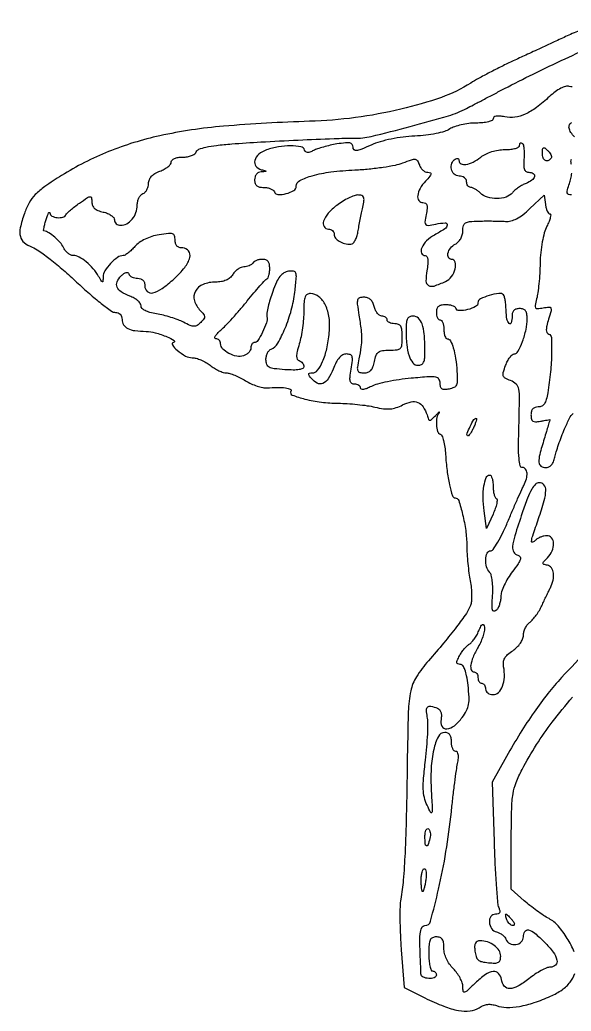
# Model space of a CAD drawing. Extents: x 0 to 525, y 0 to 407.
# Drawn here: x 0 to 145.6, y 12.4 to 274.3 of the extents above; entities that cross this region are included whole.
import ezdxf

# ---------------------------------------------------------------- set-up
doc = ezdxf.new("R2010")
doc.units = 0

msp = doc.modelspace()

# ---------------------------------------------------------------- linework, layer by layer
for points in [[(148.713861, 271.746628, 0.022364), (145, 270.223187, -0.000098), (141.608046, 268.65195, -0.000059), (137.594692, 266.794392, -0.000059), (133.611925, 264.952137, -0.000105), (130.322355, 263.431833, 0.006774), (127.276464, 261.974529, 0.005545), (124.059258, 260.336671, 0.005605), (121.133736, 258.764207, 0.014674), (119.080421, 257.550768, -0.056071), (111.324782, 253.794105, -0.026597), (100.657131, 250.658714, -0.025161), (88.609524, 248.436876, -0.025798), (76.5, 247.460237, 0.013935), (53.783939, 246.169483, 0.032632), (36.971123, 243.63073, 0.041698), (23.395852, 239.454348, 0.044399), (11, 233.149181, 0.012365), (6.587235, 230.232703, 0.04726), (4.075387, 228.103269, 0.066292), (2.45905, 225.935829, 0.043264), (1.179607, 223.085375, 0.028099), (0.112259, 219.362983, 0.113494), (0.119204, 217.016067, 0.166912), (1.125702, 215.409804, 0.081847), (3.25, 214.202143, -0.06665), (5.003421, 213.274291, -0.011342), (8.036125, 211.004532, -0.012204), (11.494669, 208.152501, -0.010602), (14.97936, 205.001254, 0.009693), (18.35654, 201.936043, 0.013706), (21.488034, 199.350368, 0.009786), (24.166555, 197.342593, 0.157192), (25.22936, 197, -0.092578), (25.949366, 196.865534, -0.112858), (26.516161, 196.482722, -0.1084), (26.875583, 195.877712, -0.080195), (27, 195.106989, 0.140901), (27.400159, 193.715175, 0.138425), (28.480521, 192.737038, 0.084604), (30.394296, 192.16204, 0.027978), (33.331787, 191.964565, -0.066948), (35.731954, 191.614375, -0.026195), (38.904823, 190.524204, -0.056587), (40.740051, 189.530209, -0.718833), (40.595012, 189.035435, 0.582661), (40.270586, 188.406934, 0.076582), (41.543553, 186.988768, 0.042504), (43.766271, 185.463299, 0.129853), (45.520129, 185, -0.068324), (46.548198, 184.858857, -0.031371), (47.827935, 184.4125, -0.030341), (49.137101, 183.765538, -0.036735), (50.272871, 183, 0.029319), (51.372982, 182.234554, 0.027745), (52.575068, 181.5875, 0.028863), (53.702646, 181.13633, 0.080902), (54.539695, 181, -0.075808), (55.423749, 180.865189, -0.021233), (56.742878, 180.390964, -0.020901), (58.207736, 179.720272, -0.020606), (59.618624, 178.926686, 0.030118), (61.069218, 178.14669, 0.027189), (62.652732, 177.51646, 0.028201), (64.135023, 177.109372, 0.073321), (65.236658, 177.037377, -0.016528), (68.07029, 177.173683, -0.038515), (70.1896, 177.042161, -0.069521), (71.424021, 176.690152, -0.454924), (71.591764, 176.148477, 0.470021), (71.927702, 175.152069, 0.029693), (75.287734, 174.08505, 0.030949), (79.644139, 173.264182, 0.029965), (84.11602, 172.975554, -0.014794), (86.489507, 172.894524, -0.010145), (89.175068, 172.668404, -0.010234), (91.75492, 172.344869, -0.020377), (93.777827, 171.964264, 0.022913), (96.068808, 171.545234, 0.053833), (97.805124, 171.497429, 0.061251), (99.371428, 171.818828, 0.038147), (101.099662, 172.551537, -0.06538), (103.368796, 173.371299, -0.153253), (105.145643, 173.214465, -0.153475), (106.512497, 172.070752, -0.065629), (107.534947, 169.889893, 0.019876), (107.956033, 168.725773, 0.288506), (108.296404, 168.481639, 0.211445), (108.742648, 168.647721, 0.011351), (109.823673, 169.751353, -0.003949), (110.429729, 170.388688, -0.019548), (110.787266, 170.73094, -0.75678), (110.821257, 170.709096, -0.090638), (110.75, 170.571155, 0.120641), (110.148164, 169.214319, 0.057926), (110.030113, 167.30154, 0.059851), (110.335614, 165.559911, 0.243615), (111.061744, 164.812752, -0.226099), (111.492996, 164.397524, -0.027035), (111.902237, 163.100096, -0.027961), (112.236546, 161.412648, -0.019449), (112.432039, 159.479419, 0.01574), (112.833702, 155.189774, 0.023123), (113.478375, 151.458304, 0.018487), (114.235862, 148.54389, 0.331262), (114.966712, 148, -0.325874), (115.899678, 147.319697, -0.017875), (116.942036, 143.624776, -0.025496), (117.751217, 139.376826, -0.032095), (118.043551, 135.38398, 0.013449), (118.122119, 133.191157, 0.008402), (118.326271, 130.629093, 0.00843), (118.612679, 128.10932, 0.015153), (118.944846, 126.055486, -0.02297), (119.215037, 124.201465, -0.022097), (119.318606, 122.306284, -0.022656), (119.260108, 120.630656, -0.070898), (119.012727, 119.533476, -0.061185), (117.930228, 117.482005, -0.01064), (115.348347, 113.933689, -0.010767), (111.965288, 109.679664, -0.007304), (107.939699, 104.977046, 0.040298), (104.757606, 100.721323, 0.089209), (103.246146, 96.975674, 0.044042), (102.601303, 91.516066, 0.00414), (102.313906, 78, -0.002256), (102.068217, 63.95631, -0.006349), (101.727321, 54.137239, -0.008786), (101.263508, 47.008745, -0.02398), (100.606158, 42, 0.038796), (100.407588, 40.038538, 0.008277), (100.384323, 36.609229, 0.008607), (100.491883, 32.624245, 0.008098), (100.737443, 28.563332), (101.5, 18.626665), (107, 15.891988, 0.020978), (111.971733, 13.674932, 0.049739), (115.863677, 12.563702, 0.070468), (118.931756, 12.446994, 0.119909), (121.337871, 13.301812, -0.048874), (122.458361, 13.88853, -0.066695), (123.561104, 14.171876, -0.067321), (124.691556, 14.153643, -0.05098), (125.894251, 13.843416, 0.08835), (128.526359, 13.369699, 0.043559), (131.924737, 13.660067, 0.037048), (135.870987, 14.652424, 0.025207), (140.187705, 16.330822, 0.045603), (143.215895, 18.034107, 0.076674), (145.332561, 20.032087, 0.087312), (146.571949, 22.372553, 0.078366)], [(150.200301, 108.194707, -0.000877), (143.078065, 100.5, 0.019978), (139.460884, 96.279594, 0.01489), (135.80385, 91.356055, 0.01378), (132.151875, 85.800374, 0.011279), (128.549669, 79.672127), (124.74077, 72.844254), (125.245276, 57.172127, 0.004001), (125.491785, 51.040775, 0.005669), (125.816637, 45.589625, 0.003357), (126.172341, 41.0135, 0.078141), (126.48188, 39.75, -0.046753), (126.735765, 38.937263, -0.16984), (126.668161, 38.408355, -0.207405), (126.302177, 38.101223, -0.072421), (125.606989, 38, 0.245274), (124.415013, 37.377851, 0.171039), (124.002573, 35.886976, 0.138573), (124.598024, 34.226406, 0.175604), (125.930825, 33.307839, -0.054344), (126.709321, 33.010929, -0.046194), (127.452446, 32.539559, -0.048392), (128.053171, 31.975085, -0.088576), (128.39944, 31.401458, 0.183955), (129.414966, 30.267257, 0.15269), (131.020795, 29.985543, 0.161633), (132.437125, 30.669479, 0.202823), (133, 32, -0.134862), (133.395337, 33.439056, -0.331268), (134.350302, 33.836972, -0.115125), (136.012331, 32.983877, -0.020487), (138.6, 30.6, -0.034226), (140.869651, 27.996375, -0.105305), (141.857141, 25.891779, -0.253254), (141.49843, 24.581426, -0.204666), (140.137505, 24, 0.099058), (139.174537, 23.80733, 0.023954), (137.699271, 23.107674, 0.023647), (136.052645, 22.125046, 0.02155), (134.452553, 20.962294, -0.035127), (131.529673, 18.957168, -0.126485), (129.374448, 18.338788, -0.233689), (127.950051, 18.994386, -0.135467), (127.180449, 20.760216, 0.151491), (126.416551, 22.372738, 0.246243), (125.023201, 22.873172, 0.12321), (122.957793, 22.040422, 0.03535), (120.297607, 19.803833, -0.004848), (118.178122, 17.789035, -0.117694), (117.474227, 17.389672, -0.448668), (117.10166, 17.624151, -0.041418), (117, 18.849288, 0.084402), (116.823681, 19.886364, 0.037116), (116.265625, 21.166808, 0.035371), (115.456695, 22.468849, 0.039712), (114.5, 23.590909, -0.044145), (113.467299, 24.82405, -0.044823), (112.673077, 26.213287, -0.046877), (112.169294, 27.655435, -0.060672), (112, 29.045455, 0.031681), (111.906653, 30.517194, 0.117635), (111.580769, 31.380682, 0.164917), (110.972306, 31.842121, 0.08066), (110, 32, 0.102588), (108.964475, 31.785276, 0.188085), (108.361111, 31.1875, 0.090841), (108.069261, 29.979415, 0.013964), (108, 27.5, 0.020945), (108.072283, 25.775243, 0.033738), (108.29375, 24.321875, 0.036969), (108.611488, 23.267028, 0.31052), (109, 23, -0.099038), (109.381638, 22.923658, -0.097945), (109.70625, 22.70625, -0.097945), (109.923658, 22.381638, -0.099038), (110, 22, -0.31666), (109.458054, 21.230084, -0.101765), (107.996692, 21.022232, -0.094922), (106.507395, 21.403819, -0.278187), (105.943227, 22.25, -0.003286), (105.658504, 29.581766, -0.02874), (105.740554, 32.834098, -0.083248), (106.150361, 34.44711, -0.297317), (107, 35.001218, 0.339036), (108.46849, 36.126077, 0.008925), (110.593976, 44.607863, 0.016471), (112.549904, 54.523905, 0.01416), (113.964745, 65.059698, -0.002807), (114.397905, 68.953577, -0.00302), (114.864876, 72.748385, -0.002855), (115.303991, 76.001057, -0.014375), (115.61194, 77.809698, 0.023418), (115.822002, 79.194268, 0.063887), (115.798409, 80.182835, 0.11724), (115.557841, 80.776716, 0.242732), (115.125, 81, -0.207732), (114.694909, 81.186746, -0.082352), (114.330469, 81.734375, -0.062763), (114.082574, 82.54293, -0.043059), (114, 83.5, 0.045379), (113.896905, 84.6336, 0.110617), (113.57074, 85.401343, 0.141725), (113.009453, 85.84343, 0.096694), (112.207405, 86, 0.284975), (110.528505, 84.958531, 0.058946), (109.307223, 81.534083, 0.044733), (108.628573, 76.552984, 0.025835), (108.662805, 70.5, -0.001578), (108.92016, 65.752837, -0.084165), (108.814616, 64.854322, -0.676534), (108.518219, 64.825682, -0.012348), (107.571188, 66.772141, -0.049122), (106.855488, 68.861888, -0.048799), (106.559121, 71.055764, -0.031533), (106.635923, 73.976167, -0.008094), (107.133545, 78.674238, 0.009472), (107.495841, 82.187051, 0.010378), (107.711759, 85.605717, 0.009876), (107.777793, 88.531017, 0.050095), (107.61958, 90.152098, -0.034617), (107.387738, 91.950772, -0.232961), (107.727045, 92.756058, -0.238449), (108.564981, 92.966548, -0.036106), (110.269963, 92.4499, -0.123678), (110.838004, 92.050756, -0.100562), (111.203369, 91.400211, -0.079296), (111.339272, 90.518994, -0.045942), (111.235174, 89.4499, 0.166054), (111.489844, 87.645616, 0.308023), (112.72945, 86.962175, 0.149754), (114.755542, 87.797453, 0.061535), (116.823585, 89.975256, 0.038747), (117.960491, 91.791943, 0.075471), (118.515044, 93.40532, 0.058566), (118.639652, 95.36761, 0.015854), (118.373962, 98.475256, 0.0156), (118.003749, 100.955165, 0.043882), (117.541209, 102.645517, 0.07091), (116.987722, 103.667421, 0.237527), (116.327135, 104, -0.088684), (115.687022, 104.114436, -0.28786), (115.435286, 104.441204, -0.128532), (115.534145, 105.054538, -0.016988), (116.110801, 106.25, -0.029419), (116.666486, 107.172333, -0.024539), (117.359028, 108.083085, -0.025241), (118.077458, 108.85478, -0.059589), (118.701423, 109.330715, 0.075486), (119.319408, 109.833804, 0.028617), (120.020549, 110.70151, 0.027556), (120.687294, 111.747922, 0.030182), (121.212829, 112.830715, -0.013749), (121.775769, 114.094653, -0.129926), (122.156885, 114.542647, -0.434562), (122.4597, 114.477343, -0.075651), (122.707631, 113.869865, -0.107574), (122.726821, 113.003986, -0.028), (122.382823, 111.646312, -0.027138), (121.806068, 110.106558, -0.024779), (121.05024, 108.589449, 0.024749), (119.70787, 105.895417, 0.063768), (119.096842, 103.813032, 0.13317), (119.235059, 102.522923, 0.309141), (120, 102, -0.148195), (120.381354, 101.884432, -0.098894), (120.70625, 101.559375, -0.082425), (120.925306, 101.073457, -0.064853), (121, 100.5, 0.064853), (121.074694, 99.926543, 0.082425), (121.29375, 99.440625, 0.098894), (121.618646, 99.115568, 0.148195), (122, 99, -0.148195), (122.381354, 98.884432, -0.098894), (122.70625, 98.559375, -0.082425), (122.925306, 98.073457, -0.064853), (123, 97.5, 0.130459), (123.152256, 96.926394, 0.101291), (123.580158, 96.439303, 0.088728), (124.221866, 96.112441, 0.073662), (124.980948, 96, 0.198698), (126.420231, 96.595475, 0.106248), (127.483627, 98.238127, 0.080047), (127.978698, 100.6425, 0.058115), (127.779658, 103.372313, -0.074019), (127.729998, 104.579439, -0.101958), (128.060046, 105.61026, -0.082561), (128.837982, 106.576549, -0.034509), (130.163738, 107.603837, 0.043983), (131.298721, 108.518181, 0.049748), (132.205267, 109.582908, 0.055206), (132.798989, 110.681138, 0.096296), (132.997125, 111.693296, -0.068438), (133.127046, 112.628952, -0.047453), (133.513218, 113.626156, -0.047486), (134.079976, 114.531746, -0.068937), (134.75, 115.193296, 0.052955), (135.517817, 115.90457, 0.022843), (136.387397, 116.997406, 0.022296), (137.215076, 118.255609, 0.027459), (137.866671, 119.5, -0.002189), (138.454649, 120.775845, -0.001815), (139.091361, 122.128827, -0.001832), (139.683921, 123.364511, -0.004944), (140.116671, 124.236431, 0.061401), (140.843688, 126.240922, 0.089835), (140.929981, 128.111373, 0.122292), (140.382861, 129.495385, 0.192495), (139.321407, 130.176676, -0.026367), (138.35421, 130.416451, -0.330021), (138.142815, 130.701843, -0.188479), (138.307398, 131.12294, -0.010058), (139.321407, 132.178571, 0.08872), (140.572048, 133.973969, 0.11356), (140.981619, 135.940853, 0.166073), (140.447637, 137.403727, 0.226682), (139.2, 138, 0.056383), (138.422897, 137.91209, 0.038823), (137.57625, 137.6475, 0.039117), (136.790842, 137.259641, 0.062206), (136.2, 136.8, -0.095515), (135.422981, 136.274157, -0.584149), (135.122337, 136.504074, -0.045566), (135.466706, 137.971478, -0.002447), (137, 142.5, 0.012647), (138.501293, 147.250911, 0.06525), (138.913819, 149.97192, 0.175533), (138.42666, 151.406434, 0.227795), (137.191414, 152, 0.199739), (136.178054, 151.578364, 0.0672), (135.191922, 150.275824, 0.037504), (134.099386, 147.948171, 0.009582), (132.691414, 144.026723, 0.006253), (130.738644, 137.993713, 0.050017), (130.156948, 135.132662, 0.153688), (130.46979, 133.623191, 0.217617), (131.560186, 132.823324, -0.206751), (132.124565, 132.427103, -0.223395), (132.19891, 131.762302, -0.069681), (131.614755, 130.604704, -0.010545), (130.088006, 128.5, 0.02773), (128.925372, 126.775589, 0.026305), (127.938225, 124.903156, 0.027273), (127.244174, 123.155539, 0.07839), (127.02782, 121.872445, -0.04218), (126.924816, 120.790285, -0.039052), (126.640985, 119.711498, -0.041421), (126.231828, 118.790661, -0.094366), (125.75, 118.20579, -0.224508), (125.195363, 118.063084, -0.298135), (124.83089, 118.416042, -0.064461), (124.717767, 119.626113, -0.008693), (124.853052, 122.180293, 0.021044), (124.910161, 124.203327, 0.027044), (124.783846, 126.059869, 0.027748), (124.514887, 127.559273, 0.138992), (124.103052, 128.296948, -0.129927), (123.264944, 129.737285, -0.076771), (123.034554, 131.725835, -0.092236), (123.412827, 133.402877, -0.299774), (124.319282, 134, 0.248146), (124.988053, 134.353684, 0.015978), (126.209496, 136.276563, 0.020348), (127.55549, 138.780295, 0.013523), (128.901447, 141.75, -0.001873), (130.218016, 144.84464, -0.002278), (131.475473, 147.733514, -0.001917), (132.553647, 150.154788, -0.015871), (133.082165, 151.236431, 0.051102), (133.788582, 152.984082, 0.088143), (133.954366, 154.539504, 0.142605), (133.569025, 155.585568, 0.238414), (132.75, 155.997962, -0.348277), (132.143832, 156.476868, -0.036729), (131.839066, 158.384202, -0.023122), (131.715219, 161.575647, -0.005234), (131.812402, 166.998988, 0.003171), (131.97211, 174.243316, 0.049114), (131.767317, 176.721542, 0.155244), (131.072419, 178.02866, 0.103068), (129.630195, 178.9505, -0.033567), (128.218318, 179.59875, -0.189527), (127.695165, 180.221565, -0.152646), (127.67632, 181.115173, -0.019767), (128.28703, 182.949474, -0.028971), (128.807014, 184.11747, -0.038707), (129.417451, 185.103908, -0.043086), (130.02638, 185.801493, -0.194143), (130.518349, 186, 0.279298), (131.569584, 186.636898, 0.030982), (132.762641, 189.312631, 0.035632), (133.692526, 192.471968, 0.053805), (134, 195.320998, 0.038827), (133.899216, 196.616887, 0.122116), (133.563363, 197.415125, 0.156228), (132.951527, 197.851512, 0.077557), (132, 198, 0.072254), (131.126841, 197.873159, 0.124864), (130.5, 197.5, 0.124864), (130.126841, 196.873159, 0.072254), (130, 196, -0.056293), (129.800405, 194.232784, -0.580915), (129.241677, 194.064026, -0.164035), (128.634269, 195.212702, -0.034974), (128.425335, 197.494275, 0.01564), (128.352575, 198.87425, 0.020091), (128.195229, 200.135324, 0.018332), (127.986621, 201.15934, 0.137806), (127.746841, 201.586492, 0.233508), (126.493341, 202.011096, 0.040699), (123.980822, 201.466257, 0.040404), (121.622418, 200.536129, 0.286032), (121, 199.537122, -0.282376), (120.371081, 198.5123, -0.056447), (118.271175, 197.728647, -0.057844), (116.088094, 197.4458, -0.319131), (115.166667, 198.082346, 0.175072), (114.872286, 198.435374, 0.051805), (114.221354, 198.730439, 0.045059), (113.366192, 198.93249, 0.035505), (112.416667, 199, 0.048265), (111.286207, 198.890621, 0.125255), (110.552083, 198.543103, 0.145999), (110.13986, 197.926783, 0.07503), (110, 197, 0.048028), (110.073693, 196.234582, 0.068025), (110.29375, 195.5875, 0.088204), (110.618118, 195.151477, 0.191087), (111, 195, -0.226478), (111.382936, 194.817169, -0.074992), (111.70625, 194.265625, -0.057076), (111.926884, 193.457356, -0.038131), (112, 192.5, 0.033571), (112.064369, 191.542393, 0.0514), (112.25949, 190.734375, 0.066691), (112.544338, 190.177532, 0.245982), (112.883369, 190, -0.283007), (113.727496, 189.480612, -0.044743), (114.47862, 187.590103, -0.036234), (115.084297, 184.834054, -0.019004), (115.455483, 181.341553, -0.016142), (115.540319, 178.959481, -0.107462), (115.293267, 177.804833, -0.178005), (114.645327, 177.146192, -0.06318), (113.369096, 176.730225, -0.037459), (112.178164, 176.593867, -0.15559), (111.489616, 176.784122, -0.189952), (111.117534, 177.308549, -0.060484), (111, 178.276603, 0.143594), (110.685868, 179.347873, 0.21092), (109.879173, 179.881684, 0.060193), (108.099867, 179.968204, 0.004679), (103.342015, 179.581915, 0.01403), (100.201747, 179.208266, 0.014182), (97.098722, 178.6601, 0.014111), (94.4287, 178.030894, 0.054453), (92.842015, 177.418303, -0.024459), (91.70628, 176.899709, -0.056175), (90.800932, 176.651873, -0.106117), (90.220853, 176.684668, -0.337749), (90, 176.97432, 0.152638), (89.877737, 177.365487, 0.098165), (89.533555, 177.698706, 0.080895), (89.019241, 177.923513, 0.062741), (88.412102, 178, -0.140056), (87.659863, 178.214928, -0.200108), (87.26187, 178.773366, -0.084385), (87.200402, 179.873368, -0.013706), (87.5, 182, 0.012434), (87.828975, 184.292924, 0.106118), (87.732267, 185.320784, 0.234938), (87.245529, 185.826013, 0.085843), (86.239588, 186, 0.128261), (85.27997, 185.749719, 0.08537), (84.391824, 185.03065, 0.060187), (83.551428, 183.801335, 0.026289), (82.732135, 182, -0.045701), (81.448251, 179.444927, -0.151789), (80.041797, 178.229801, -0.222438), (78.54971, 178.269326, -0.10383), (77, 179.5, -0.018902), (76.381818, 180.304919, -0.192533), (76.284972, 180.706374, -0.323235), (76.508408, 180.937278, -0.044169), (77.21704, 181, 0.234532), (78.653458, 181.71299, 0.06225), (79.97381, 183.992609, 0.047227), (81.049022, 187.392918, 0.027143), (81.724193, 191.641292, 0.056376), (81.687577, 195.578869, 0.081915), (80.711326, 198.906143, 0.106408), (78.978243, 201.135132, 0.171642), (76.75, 201.968575, 0.141511), (75.883519, 201.7351, 0.16731), (75.342716, 201.086338, 0.07687), (75.068744, 199.800336, 0.014117), (75, 197.36602, -0.021173), (74.912363, 195.29745, -0.013517), (74.64397, 192.90495, -0.013581), (74.252933, 190.569649, -0.024512), (73.787984, 188.686691, 0.012674), (73.223271, 186.61198, 0.060174), (73.075969, 185.392436, 0.130841), (73.270755, 184.66082, 0.184201), (73.787984, 184.237339, -0.079824), (74.25128, 183.995517, -0.068346), (74.644153, 183.609302, -0.070169), (74.90959, 183.142851, -0.094458), (75.000622, 182.666667, -0.287323), (74.693449, 182.175672, -0.072527), (73.753866, 181.877407, -0.042989), (72.218427, 181.759474, -0.01498), (70.000622, 181.846513, -0.01206), (67.122193, 182.115857, -0.092461), (65.832097, 182.517502, -0.189163), (65.212943, 183.236862, -0.084391), (65, 184.489525, -0.055434), (65.102025, 185.406934, -0.057772), (65.402961, 186.266057, -0.064275), (65.846657, 186.942224, -0.124462), (66.371782, 187.312425, 0.174345), (68.112685, 188.813715, 0.030082), (70.052515, 192.790784, 0.032072), (71.695981, 197.596147, 0.037242), (72.612861, 202.338963, 0.005469), (73.015759, 206.140983, 0.097736), (72.89332, 207.358637, 0.29616), (72.307534, 207.851904, 0.066837), (70.941177, 207.838963, 0.099886), (69.70936, 207.400372, 0.092342), (68.704146, 206.509208, 0.060222), (67.786865, 204.982434, 0.018805), (66.786409, 202.5, 0.013427), (66.116254, 200.468527, 0.015519), (65.590777, 198.499219, 0.014669), (65.248787, 196.815473, 0.08275), (65.243369, 195.901598, -0.119935), (65.107583, 194.197901, -0.035244), (64.106257, 191.753024, -0.031374), (62.83248, 189.538136, -0.25166), (61.83102, 189, 0.168314), (61.513981, 188.890164, 0.094821), (61.244112, 188.57917, 0.075545), (61.061642, 188.115382, 0.056066), (61, 187.567388, -0.119708), (60.855812, 186.973772, -0.07042), (60.430873, 186.374971, -0.063901), (59.803301, 185.861862, -0.062689), (59.062548, 185.519852, -0.127378), (57.264819, 185.422787, -0.072346), (55.200868, 186.161929, -0.076417), (53.552504, 187.391433, -0.196832), (53, 188.740547, 0.097575), (52.904744, 189.224013, 0.094905), (52.632812, 189.6406, 0.095223), (52.227094, 189.926202, 0.099004), (51.75, 190.035963, -0.378081), (51.516671, 190.254074, -0.156204), (51.616011, 190.711735, -0.059448), (52.154913, 191.431914, -0.023625), (53.049188, 192.285963, 0.022874), (54.323787, 193.499573, 0.006814), (56.156978, 195.465252, 0.006819), (58.158167, 197.731938, 0.007321), (60.049188, 200, -0.004907), (61.808912, 202.131425, -0.00704), (63.412886, 203.982292, -0.004077), (64.794086, 205.506274, -0.102388), (65.25, 205.833333, 0.182175), (65.539674, 206.119108, 0.041405), (65.779688, 206.778646, 0.037653), (65.944995, 207.633662, 0.028936), (66, 208.583333, 0.04831), (65.891717, 209.701425, 0.121487), (65.549209, 210.438732, 0.144477), (64.947892, 210.856466, 0.080219), (64.059017, 211, 0.046881), (63.270704, 210.925923, 0.046318), (62.50665, 210.70625, 0.050262), (61.876024, 210.383556, 0.111412), (61.5, 210, -0.100791), (61.139821, 209.616829, -0.052099), (60.56401, 209.29375, -0.048787), (59.877815, 209.07416, -0.053104), (59.18153, 209, 0.097106), (58.439233, 208.854465, 0.052213), (57.613697, 208.4125, 0.049226), (56.835958, 207.765038, 0.055039), (56.232073, 207, -0.077026), (55.475921, 206.123816, -0.072664), (54.475723, 205.496772, -0.063424), (53.216559, 205.123452, -0.040409), (51.691526, 205, 0.095094), (48.369952, 204.362511, 0.175923), (46.34396, 202.55845, 0.200794), (46.097522, 200.069148, 0.122547), (47.642857, 197.5, -0.027013), (48.526345, 196.515521, -0.160884), (48.765248, 195.87761, -0.174782), (48.567202, 195.252394, -0.033154), (47.767175, 194.338604, -0.051844), (46.813308, 193.564398, -0.147978), (46.001556, 193.327115, -0.100337), (45.002113, 193.539556, -0.016952), (43.229291, 194.381429, 0.029093), (41.779476, 195.027279, 0.014782), (39.891043, 195.676963, 0.014633), (37.89714, 196.234213, 0.021177), (36.104973, 196.599205, -0.02495), (34.348819, 196.970678, -0.054429), (33.065833, 197.464019, -0.080392), (32.270165, 198.051846, -0.195971), (32, 198.714672, 0.159586), (31.790601, 199.354032, 0.055766), (31.126602, 200.074801, 0.048471), (30.164505, 200.758878, 0.040096), (29.026731, 201.296012, -0.048357), (26.77392, 202.405333, -0.153982), (25.691977, 203.661475, -0.20696), (25.695743, 205.060924, -0.093912), (26.747847, 206.60499, -0.031176), (27.494661, 207.26406, -0.102138), (28.082377, 207.553171, -0.204081), (28.506774, 207.489448, -0.176133), (28.78869, 207.133929, 0.13112), (29.074569, 206.699958, 0.067244), (29.618657, 206.333092, 0.059633), (30.322225, 206.084338, 0.055236), (31.083333, 206, -0.079088), (31.906022, 205.869052, -0.123365), (32.510417, 205.48913, -0.119776), (32.87567, 204.859566, -0.071947), (33, 204, 0.211038), (33.65201, 202.524029, 0.249324), (35.113903, 202.150485, 0.09734), (37.544511, 203.272824, 0.028481), (40.750444, 205.884477, 0.039585), (43.550029, 208.88287, 0.100736), (44.894889, 211.522574, 0.2353), (44.563662, 213.228385, 0.233304), (43, 214, -0.072681), (42.113688, 214.129519, -0.129894), (41.489475, 214.510987, -0.125802), (41.122731, 215.161119, -0.065926), (41, 216.087898, 0.074035), (40.832388, 217.213673, 0.24402), (40.323702, 217.733794, 0.109252), (39.272756, 217.83944, 0.010859), (36.75, 217.486064, 0.035513), (34.857482, 217.039183, 0.037198), (33.0775, 216.333923, 0.039647), (31.541764, 215.432342, 0.059478), (30.383651, 214.398166, -0.021186), (29.501482, 213.480026, -0.026032), (28.600916, 212.704461, -0.025966), (27.795045, 212.144831, -0.139664), (27.28666, 212, 0.158429), (25.801554, 211.517318, 0.046122), (23.971246, 209.909843, 0.046384), (22.451691, 207.972985, 0.140003), (21.969591, 206.382705, -0.008012), (21.931499, 205.199165, -0.429445), (21.777393, 205.066346, -0.238267), (21.547964, 205.212669, -0.004335), (20.799589, 206.5, 0.048036), (19.366662, 208.533214, 0.043693), (17.529549, 210.327313, 0.046435), (15.639149, 211.602425, 0.125812), (14.084119, 212, -0.113879), (13.395399, 212.158923, -0.060598), (12.657185, 212.63691, -0.055569), (11.98436, 213.339001, -0.056525), (11.487128, 214.168205, 0.073716), (10.641819, 215.474328, 0.037361), (9.238773, 216.84725, 0.037386), (7.662513, 217.984786, 0.080847), (6.283067, 218.550267, -0.40541), (6.21938, 218.649021, -0.005073), (6.388645, 219.452252, -0.011329), (6.624892, 220.415583, -0.00677), (6.947114, 221.550267, -0.0129), (7.292898, 222.607751, -0.043876), (7.594555, 223.266328, -0.273058), (7.782716, 223.374176, -0.390592), (7.914047, 223.25, 0.266219), (8.453383, 222.442782, 0.088418), (9.870832, 222.02746, 0.085577), (11.379355, 222.121241, 0.238612), (12.166667, 222.786122, -0.104475), (12.462679, 223.210341, -0.011319), (13.356771, 224.01165, -0.013491), (14.481044, 224.922871, -0.010492), (15.75, 225.854216, -0.00543), (17.869633, 227.308398, -0.125765), (18.554553, 227.550856, -0.392365), (18.906334, 227.279074, -0.041319), (19, 226.147549, 0.097891), (19.185329, 225.210016, 0.114852), (19.709977, 224.473603, 0.088358), (20.628966, 223.914186, 0.038607), (22, 223.5, -0.042631), (23.148062, 223.143083, -0.054928), (24.11875, 222.617359, -0.066074), (24.783616, 222.012625, -0.177007), (25, 221.420545, 0.109836), (25.120502, 220.878606, 0.099879), (25.461607, 220.417285, 0.095076), (25.971461, 220.107889, 0.089197), (26.571429, 220, 0.125892), (28.212681, 220.419897, 0.094227), (29.65932, 221.611025, 0.087093), (30.654533, 223.347929, 0.086859), (31, 225.321583, -0.056456), (31.111606, 226.306865, -0.058261), (31.440625, 227.231177, -0.064599), (31.92586, 227.960006, -0.122606), (32.5, 228.361626, 0.108172), (33.073721, 228.739081, 0.066425), (33.559375, 229.390382, 0.061849), (33.888075, 230.202647, 0.065339), (34, 231.055479, -0.094196), (34.190978, 232.060212, -0.092676), (34.737711, 232.931298, -0.075624), (35.668617, 233.675671, -0.040679), (37, 234.306102, 0.034915), (38.148294, 234.833742, 0.044248), (39.11875, 235.482064, 0.050634), (39.794692, 236.148861, 0.174496), (40, 236.719238, -0.203776), (40.218547, 237.233215, -0.091996), (40.841715, 237.644375, -0.064447), (41.807604, 237.912769, -0.035595), (43.031385, 238, 0.042757), (44.23446, 238.103068, 0.050738), (45.332433, 238.409678, 0.058391), (46.177344, 238.860726, 0.150467), (46.599711, 239.399246, -0.213822), (47.285125, 240.0815, -0.035294), (49.116479, 240.630451, -0.026371), (51.890184, 241.100695, -0.009057), (55.945262, 241.495668, -0.005596), (63.62514, 242.017084, -0.002668), (73.512752, 242.524372, -0.002377), (82.989549, 242.914755, -0.011706), (88.338242, 242.98432, 0.061398), (92.767721, 243.48356, 0.006239), (103.046124, 246.079116, 0.006979), (113.203078, 248.931631, 0.048144), (118, 250.869656, 0.00046), (119.782599, 251.800179, 0.000155), (122.38125, 253.160751, 0.000154), (125.254786, 254.667507, 0.000176), (128, 256.109289, -0.006952), (135.581183, 259.960764, -0.005205), (144.033349, 263.999286, -0.004148), (151.78271, 267.525507, -0.0324)], [(145.891235, 256.603784, -0.078533), (145.110485, 256.681358, 0.13193), (144.135835, 256.674957, 0.051324), (142.869262, 256.181555, 0.042008), (141.425826, 255.280618, 0.02641), (139.897253, 254.006729, -0.025033), (136.432499, 251.103061, -0.055351), (133.47214, 249.341079, -0.07237), (130.757318, 248.555129, -0.083873), (128.070672, 248.635866, 0.025064), (126.751391, 248.831584, 0.065599), (125.795897, 248.799228, 0.1179), (125.217458, 248.554957, 0.238499), (125, 248.125, -0.285967), (124.71466, 247.666895, -0.053428), (123.742181, 247.312015, -0.040278), (122.300259, 247.075412, -0.020535), (120.464817, 247, 0.030023), (118.553497, 246.88513, 0.025517), (116.561207, 246.540925, 0.02631), (114.776543, 246.037943, 0.063265), (113.544489, 245.437193, -0.071888), (112.143871, 244.78377, -0.023344), (109.922658, 244.225343, -0.021589), (107.242705, 243.802607, -0.017292), (104.329672, 243.572882, 0.020368), (101.197105, 243.306449, 0.019734), (98.063011, 242.784446, 0.020661), (95.164059, 242.057121, 0.032302), (92.75, 241.171226, -0.007674), (90.087578, 240.042597, -0.067799), (88.853183, 239.72713, -0.244035), (88.254706, 239.955064, -0.184085), (88, 240.623435, 0.153997), (87.769377, 241.354468, 0.192991), (87.178939, 241.739882, 0.077907), (86.011831, 241.788368, 0.012546), (83.75, 241.471768, 0.01414), (81.979682, 241.126818, 0.012874), (80.174979, 240.672789, 0.013009), (78.582926, 240.183397, 0.040059), (77.547799, 239.740472, -0.030892), (76.619249, 239.322874, -0.103011), (75.962287, 239.219838, -0.171858), (75.510634, 239.405556, -0.130365), (75.214466, 239.856602, 0.274538), (74.221246, 240.715796, 0.04322), (71.539539, 240.960273, 0.04201), (68.286363, 240.701285, 0.04303), (65.149223, 239.902175, 0.088027), (63.089684, 238.747366, 0.156747), (62.045772, 237.130133, 0.230412), (62.333254, 235.640798, 0.169492), (63.75, 234.689326, -0.001923), (64.926177, 234.377121, -0.339035), (65, 234.280763, -0.392517), (64.923939, 234.198801, -0.002113), (63.75, 234.116001, 0.099242), (63.044737, 233.925342, 0.104863), (62.48325, 233.479747, 0.097744), (62.123813, 232.815719, 0.07546), (62, 232, 0.07503), (62.13986, 231.073217, 0.145999), (62.552083, 230.456897, 0.125255), (63.286207, 230.109379, 0.048265), (64.416667, 230, -0.044839), (65.369829, 229.91435, -0.053191), (66.236819, 229.659855, -0.061639), (66.897469, 229.286035, -0.15395), (67.219314, 228.842059, 0.313954), (68.17132, 228.13232, 0.069923), (70.302993, 228.362164, 0.067162), (72.348298, 229.18181, 0.270182), (73, 230.299814, -0.282932), (73.938255, 231.825175, -0.049021), (77.237811, 233.104686, -0.037618), (82.145771, 234.083065, -0.018449), (88.5, 234.622388, 0.012469), (92.216482, 234.893118, 0.012212), (95.940918, 235.350061, 0.012183), (99.186328, 235.910047, 0.04433), (101.192486, 236.495257, -0.010323), (103.469567, 237.331072, -0.1136), (104.430387, 237.432244, -0.23125), (105.023211, 237.047368, -0.058347), (105.509874, 235.96889, 0.069007), (105.868928, 235.216248, 0.066344), (106.423245, 234.578362, 0.071316), (107.080691, 234.147157, 0.109966), (107.741702, 234, -0.08445), (108.437263, 233.881676, -0.386197), (108.616141, 233.551654, -0.117786), (108.30255, 232.941729, -0.011199), (107.174314, 231.685549, 0.056208), (105.712403, 229.729779, 0.102155), (105.075875, 227.846831, 0.187309), (105.403468, 226.552772, 0.242738), (106.475, 226, -0.139658), (107.133651, 225.812369, -0.190904), (107.497575, 225.322034, -0.094242), (107.564721, 224.407505, -0.020692), (107.31875, 222.84375, 0.014492), (106.975047, 220.822246, 0.235417), (107.1875, 220.1875, 0.235417), (107.822246, 219.975047, 0.014492), (109.84375, 220.31875, -0.033751), (112.324989, 220.642934, -0.468242), (112.869815, 220.066709, -0.223754), (112.227149, 219.038668, -0.019463), (109.5, 217.430067, 0.068989), (107.440474, 215.922883, 0.096106), (106.135939, 214.055003, 0.203293), (106.112309, 212.657876, 0.305666), (107.087898, 212, -0.285218), (107.512076, 211.736606, -0.08943), (107.728741, 210.986095, -0.049846), (107.732511, 209.751726, -0.017705), (107.5, 208, 0.040362), (107.260858, 205.248257, 0.270377), (107.918785, 204.104792, 0.213557), (109.390275, 203.957511, 0.026629), (112.452947, 205.160515, 0.130222), (114.018236, 206.443253, 0.091836), (114.996321, 208.509354, 0.136297), (114.975315, 210.26781, 0.33359), (114, 211, -0.277898), (113.193709, 211.485637, -0.184952), (113.060016, 212.587046, -0.110278), (113.75596, 213.975465, -0.099094), (115, 215, 0.078068), (115.796922, 215.602331, 0.063312), (116.43858, 216.461803, 0.061821), (116.857372, 217.476687, 0.06707), (117, 218.535184, -0.060378), (117.165427, 219.900113, -0.198957), (117.691814, 220.616026, -0.115365), (118.783068, 220.970757, -0.014914), (121.25, 221.105963, -0.004965), (123.077696, 221.133376, -0.003919), (125.055904, 221.127897, -0.003962), (126.892912, 221.09385, -0.009805), (128.238183, 221.031836, 0.077859), (129.70429, 221.163742, 0.058747), (131.218774, 221.738112, 0.046339), (132.864557, 222.79874, 0.023295), (134.738183, 224.414588), (138.5, 227.977429), (138.816422, 225.488715, 0.032016), (139.000194, 224.535603, 0.046554), (139.29162, 223.73106, 0.056753), (139.638348, 223.170511, 0.229787), (139.989778, 223, -0.420956), (140.206801, 222.777935, -0.054202), (140.110078, 222.045312, -0.037795), (139.768383, 220.997094, -0.019827), (139.19596, 219.75, 0.05046), (138.523307, 218.011273, 0.021867), (137.970306, 215.590344, 0.02054), (137.581709, 212.828227, 0.019601), (137.413235, 210, -0.009863), (137.305075, 207.299178, -0.009382), (137.089506, 204.559225, -0.009368), (136.808201, 202.145353, -0.032521), (136.496502, 200.605871, 0.015016), (136.075382, 198.845103, 0.208415), (136.206261, 198.219465, 0.267689), (136.728747, 197.979515, 0.024076), (138.211224, 198.189548, -0.024835), (139.748881, 198.405021, -0.315298), (140.2284, 198.129639, -0.177377), (140.289526, 197.433082, -0.008553), (139.633538, 195.157616, 0.016824), (139.176711, 193.468525, 0.060297), (139.054167, 192.359448, 0.115649), (139.225485, 191.661428, 0.197015), (139.673926, 191.275358, -0.310176), (140.383936, 190.336547, -0.015351), (140.446299, 186.255636, -0.021096), (140.158325, 181.262053, -0.015388), (139.434528, 175.75, -0.024973), (139.04428, 173.930451, -0.08292), (138.539516, 172.820095, -0.131357), (137.848885, 172.217479, -0.114554), (136.912102, 172, 0.080256), (136.075961, 171.864919, 0.129662), (135.475848, 171.473266, 0.120477), (135.119116, 170.812264, 0.063859), (135, 169.883423, 0.053367), (135.113821, 168.820066, 0.196814), (135.48884, 168.274161, 0.160567), (136.198068, 168.084128, 0.033077), (137.5, 168.244751, -0.003954), (138.457953, 168.420035, -0.006713), (139.262445, 168.549569, -0.001882), (139.950652, 168.648275, -0.485033), (139.989176, 168.611328, -0.048307), (139.97206, 168.523963, -0.000086), (139.544086, 167.090704, -0.000647), (139.060867, 165.481047, -0.000401), (138.489176, 163.591069, 0.009928), (137.312002, 159.413807, 0.076551), (137.105634, 157.398058, 0.226058), (137.644107, 156.401582, 0.159002), (138.875, 156, 0.105164), (139.723856, 156.180535, 0.107582), (140.41784, 156.69021, 0.08619), (140.944667, 157.547472, 0.045317), (141.301578, 158.75, -0.025058), (141.650534, 160.127802, -0.008572), (142.289759, 162.0875, -0.008496), (143.070384, 164.229758, -0.009712), (143.891041, 166.25, -0.015676), (145.195127, 169.044472, -0.099581), (146.159083, 170.270025, -0.137447)], [(146.5, 243.357143, -0.050175), (145.527654, 244.547014, -0.098647), (145.066909, 245.673634, -0.15264), (145.16762, 246.574008, -0.188104), (145.761226, 247.166667, 0.119213)], [(145.70219, 236.030824, -0.049687), (145.568857, 236.875903, -0.121159), (145.683389, 237.491495, -0.16778)], [(145.687349, 228, -0.096384), (144.927499, 228.147848, -0.259171), (144.59331, 228.561732, -0.112731), (144.635764, 229.370664, -0.014621), (145.16059, 231.030824, 0.030792), (145.527167, 232.335726, 0.026106), (145.755512, 233.74979, 0.026933)], [(146.422191, 28.019539, 0.040816), (144.58786, 31.624812, 0.040843), (142.175477, 34.906612, 0.091108), (139.762574, 36.83226, -0.02247), (138.32378, 37.688424, -0.010668), (136.547171, 38.911827, -0.01055), (134.740568, 40.272376, -0.014709), (133.187752, 41.569706), (129.725778, 44.639411), (129.79264, 57.805307, -0.004624), (129.908667, 65.903072, -0.032714), (130.258079, 69.819492, -0.05542), (131.056154, 72.758943, -0.028303), (132.660867, 76.235602, -0.018978), (136.474983, 82.790633, -0.02144), (140.633053, 88.767881, -0.017237), (145.998407, 95.333382, -0.007045)]]:
    msp.add_lwpolyline(points, format="xyb")
for points in [[(133.143686, 237.446363, 0.021842), (133.07227, 235.757677, 0.088764), (133.254158, 234.749398, 0.167081), (133.700216, 234.205231, 0.13915), (134.423382, 234, -0.131925), (135.604136, 233.682939, -0.333069), (135.932948, 232.9119, -0.179327), (135.253601, 231.907749, -0.064536), (133.708903, 231.079425, 0.034873), (132.734298, 230.628861, 0.024175), (131.699732, 229.993002, 0.024466), (130.76102, 229.281819, 0.045229), (130.086458, 228.604176, -0.139979), (128.42242, 227.465938, -0.077513), (125.976629, 227.053515, -0.076198), (123.474364, 227.405541, -0.124012), (121.642857, 228.5, 0.032161), (120.989814, 229.074034, 0.032192), (120.26875, 229.559375, 0.03396), (119.586132, 229.89773, 0.098387), (119.071429, 230, -0.138775), (118.662852, 230.115627, -0.100075), (118.314732, 230.440625, -0.085667), (118.080326, 230.926711, -0.069717), (118, 231.5, 0.130775), (117.846791, 232.075754, 0.10214), (117.416667, 232.5625, 0.08892), (116.769411, 232.888136, 0.072314), (116, 233, -0.193987), (114.74068, 233.507688, -0.14748), (114.005255, 234.817779, -0.139409), (114.096176, 236.373844, -0.172127), (115, 237.5, -0.082592), (115.3821, 237.656512, -0.161196), (115.70625, 237.6254, -0.182303), (115.921712, 237.413961, -0.108972), (116, 237.059017, 0.298421), (116.536359, 236.240386, 0.144395), (117.833834, 236.078723, 0.079316), (119.723683, 236.707408, 0.046801), (121.727129, 238, -0.05281), (123.032575, 238.820257, -0.038251), (124.629331, 239.456182, -0.036849), (126.376901, 239.863296, -0.038823), (128.134859, 240, 0.025423), (129.690225, 240.079137, 0.047905), (130.921755, 240.325461, 0.066611), (131.739785, 240.696843, 0.258433), (132, 241.166667, -0.064706), (132.051473, 241.562741, -0.191688), (132.211589, 241.779036, -0.242671), (132.445683, 241.797481, -0.097278), (132.720304, 241.61303, -0.146294), (132.982315, 241.127519, -0.025775), (133.141797, 240.091946, -0.026006), (133.204574, 238.818667, -0.020804)], [(140.336023, 237.75, -0.13835), (139.615212, 237.076533, -0.250251), (138.828958, 237.087485, -0.182731), (138.212997, 237.811454, -0.086085), (138, 239.039427, -0.020683), (138.044648, 240.118298, -0.253954), (138.262946, 240.451409, -0.292182), (138.634582, 240.42339, -0.025578), (139.39504, 239.789427, -0.042718), (139.895434, 239.240673, -0.055473), (140.246907, 238.658457, -0.067068), (140.409224, 238.130658, -0.17908)], [(83.697473, 225.25, 0.048148), (81.426731, 223.154548, 0.098115), (80.197196, 221.073752, 0.223294), (80.3413, 219.655857, 0.263382), (81.5, 219, -0.091732), (82.07263, 218.894051, -0.095925), (82.559375, 218.590803, -0.099462), (82.885101, 218.13847, -0.106859), (83, 217.606989, 0.170811), (83.344835, 216.627035, 0.091311), (84.328538, 215.778145, 0.074066), (85.77494, 215.197098, 0.058598), (87.450945, 215, 0.204823), (87.985214, 215.228445, 0.061158), (88.526519, 215.954688, 0.050201), (88.993419, 217.005744, 0.036312), (89.304678, 218.25, -0.002892), (89.57132, 219.729436, -0.001688), (89.907207, 221.5, -0.001688), (90.255469, 223.270432, -0.002861), (90.560521, 224.75, 0.01722), (90.880612, 226.564498, 0.129186), (90.779779, 227.424063, 0.234506), (90.299533, 227.859398, 0.069034), (89.286029, 228, 0.089498), (88.291101, 227.820474, 0.025068), (86.834253, 227.192187, 0.024433), (85.229318, 226.302556, 0.023516)], [(89.543623, 196.25, -0.007847), (90.106809, 192.397502, -0.032391), (90.259018, 190.048478, -0.037404), (90.095306, 187.864672, -0.012949), (89.543014, 184.75, 0.012617), (89.147936, 182.530493, 0.126), (89.24114, 181.599251, 0.249553), (89.75147, 181.1414, 0.060607), (90.913709, 181, 0.08302), (91.947688, 181.172873, 0.12566), (92.706234, 181.671291, 0.098393), (93.252232, 182.575365, 0.037456), (93.65, 184, -0.037321), (94.10831, 185.643179, -0.14543), (94.727917, 186.483333, -0.133128), (95.739397, 186.889459, -0.029287), (97.625, 187, 0.023919), (99.654998, 187.097166, 0.178851), (100.508929, 187.509259, 0.171772), (100.908265, 188.386942, 0.021697), (101, 190.5, 0.022514), (100.917816, 192.32428, 0.10769), (100.607143, 193.3125, 0.177212), (100.002462, 193.822713, 0.087745), (99, 194, -0.048028), (98.234582, 194.073693, -0.068025), (97.5875, 194.29375, -0.088204), (97.151477, 194.618118, -0.191087), (97, 195, 0.137971), (96.89273, 195.381338, 0.100151), (96.59122, 195.70625, 0.085943), (96.14025, 195.925005, 0.070158), (95.608408, 196, -0.15466), (95.029615, 196.183419, -0.069524), (94.44128, 196.734375, -0.059134), (93.932511, 197.543644, -0.049341), (93.589356, 198.5, 0.054273), (93.18386, 199.596055, 0.091527), (92.596138, 200.376704, 0.102632), (91.821686, 200.839222, 0.083651), (90.867404, 201, 0.079659), (89.728025, 200.817316, 0.250298), (89.210215, 200.275029, 0.099773), (89.12697, 199.135257, 0.008719)], [(102, 192.625, 0.022943), (102.190252, 188.480921, 0.055603), (102.806586, 185.484284, 0.08956), (103.7954, 183.641918, 0.228763), (105.125, 183, 0.114485), (106.066735, 183.218493, 0.177335), (106.637891, 183.814846, 0.0883), (106.921612, 184.991248, 0.015933), (106.986345, 187.25, 0.020136), (106.810087, 191.301358, 0.06435), (106.241239, 193.940857, 0.117242), (105.268747, 195.444116, 0.193141), (103.883369, 196, 0.09899), (102.966715, 195.816725, 0.168346), (102.389509, 195.302, 0.102952), (102.084032, 194.327639, 0.024662)], [(119.816121, 166.495774, -0.019039), (119.348509, 165.565096, -0.034614), (118.88733, 164.850122, -0.043766), (118.490621, 164.406426, -0.404981), (118.256539, 164.410128, -0.300693), (118.127702, 165.041766, -0.018521), (118.948724, 166.880207, -0.019051), (119.906105, 168.653076, -0.265366), (120.513745, 169, -0.464369), (120.626347, 168.866672, -0.025889), (120.491711, 168.264384, -0.025154), (120.222201, 167.456495, -0.013811)], [(125, 151.083333, 0.026955), (125.06157, 149.942103, 0.036393), (125.247134, 148.925521, 0.039694), (125.515883, 148.147637, 0.197917), (125.841306, 147.833333, -0.323211), (126.067786, 147.478696, -0.036814), (125.936746, 146.480135, -0.033456), (125.574866, 145.177453, -0.020459), (124.984798, 143.694787), (123.286984, 139.889573), (122.649136, 144.543182, -0.028986), (122.372988, 148.064563, -0.043378), (122.577599, 151.141569, -0.053491), (123.165659, 153.352304, -0.310414), (124.108408, 154, -0.267919), (124.4517, 153.801826, -0.056822), (124.738095, 153.143229, -0.045255), (124.935241, 152.200818, -0.028951)], [(108.289489, 57.999004, -0.01719), (107.775037, 56.27602, -0.439388), (107.374914, 56.098164, -0.284356), (107.052843, 56.561938, -0.013228), (107, 58.559017, -0.034022), (107.064213, 59.501616, -0.072514), (107.266173, 60.201819, -0.140077), (107.563512, 60.552033, -0.293546), (107.90612, 60.558021, -0.15438), (108.21553, 60.198685, -0.064046), (108.392509, 59.575304, -0.054994), (108.422423, 58.805232, -0.046215)], [(107.213308, 47, -0.011827), (107.016637, 45.850008, -0.018975), (106.788807, 44.88125, -0.013551), (106.557592, 44.123137, -0.322443), (106.386501, 44, -0.360284), (106.233661, 44.12656, -0.014861), (106.113535, 44.88125, -0.019939), (106.02783, 45.849825, -0.012096), (106, 47, -0.026053), (106.059941, 48.149578, -0.041208), (106.242875, 49.11875, -0.049958), (106.507607, 49.803812, -0.282744), (106.826807, 50, -0.314934), (107.11571, 49.797993, -0.055623), (107.2814, 49.11875, -0.042928), (107.322426, 48.149985, -0.025568)], [(130, 36.5, -0.035237), (130.42795, 35.903434, -0.100348), (130.603286, 35.425778, -0.22275), (130.515803, 35.128897, -0.214681), (130.229434, 35, -0.125677), (129.798443, 35.11007, -0.064053), (129.343184, 35.440625, -0.05745), (128.934012, 35.926337, -0.054778), (128.638374, 36.5, -0.019009), (128.442315, 37.075405, -0.034664), (128.333541, 37.559375, -0.044074), (128.311504, 37.904913, -0.407084), (128.40894, 38, -0.176553), (128.604143, 37.928855, -0.014236), (129.019109, 37.559375, -0.017822), (129.49792, 37.074599, -0.012711)], [(120.183578, 28.25, 0.047844), (120.49256, 26.801583, 0.139735), (121.050131, 25.956941, 0.121741), (122.021695, 25.466624, 0.032252), (123.75, 25.186642, 0.02201), (125.490754, 25.095851, 0.124032), (126.388019, 25.314198, 0.200491), (126.8476, 25.871549, 0.073586), (127, 26.901458, 0.143526), (126.56134, 28.39813, 0.090301), (125.309828, 29.740658, 0.080585), (123.509312, 30.676958, 0.079847), (121.499319, 31, 0.11184), (120.765243, 30.833722, 0.171407), (120.308424, 30.377247, 0.108939), (120.116708, 29.555632, 0.031704)]]:
    msp.add_lwpolyline(points, format="xyb", close=True)

doc.saveas('drawing.dxf')
